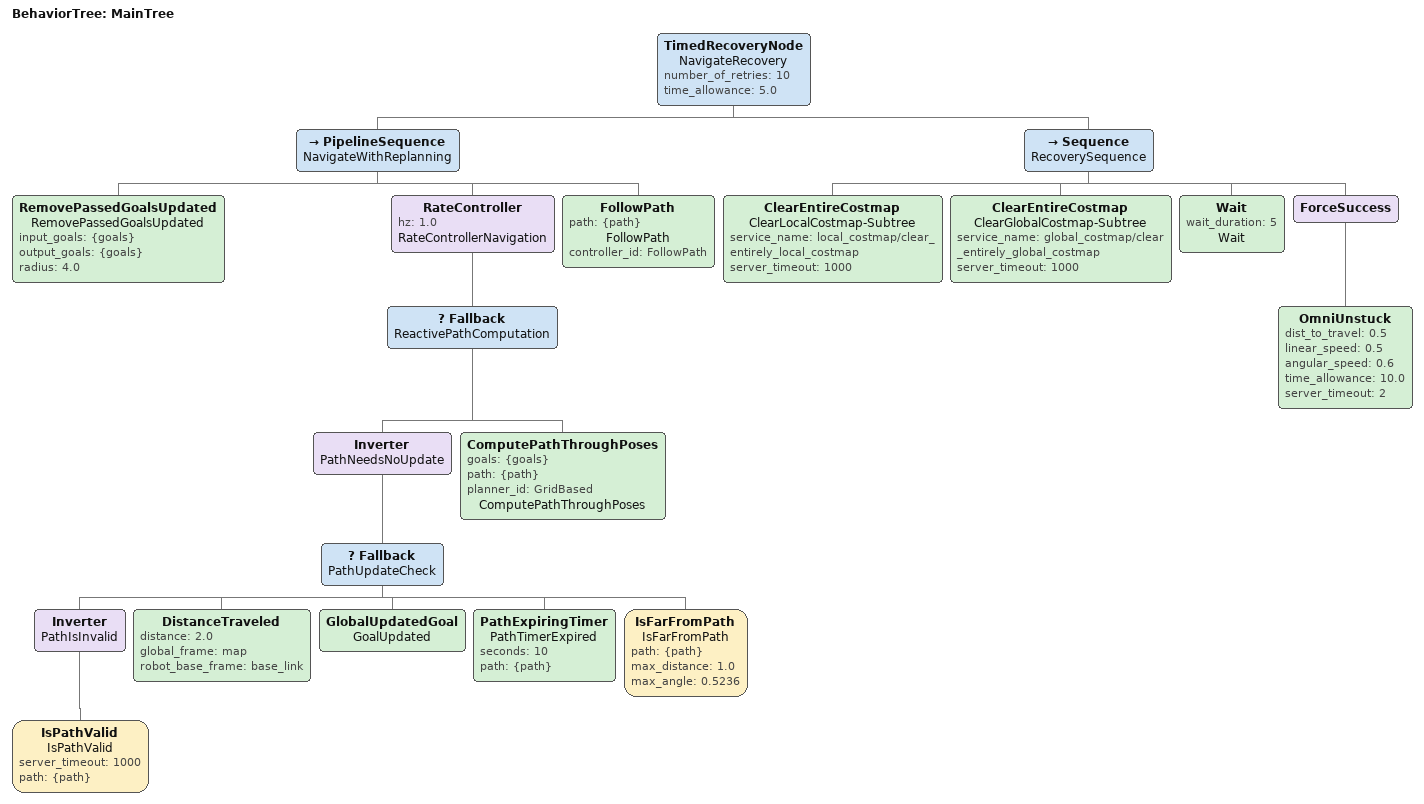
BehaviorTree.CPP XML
<?xml version="1.0" encoding="UTF-8"?>
<root BTCPP_format="3"
      main_tree_to_execute="MainTree">
  <BehaviorTree ID="MainTree">
    <!-- Navigate. If fail, recovery. If fail number_of_retries, fail everything (abort) -->
    <!-- This is a timed recovery node, it will reset the retry count if the first child (navigation) has been running for longer than the time_allowance period. -->
    <TimedRecoveryNode name="NavigateRecovery"
                  number_of_retries="10"
                  time_allowance="5.0">
      <PipelineSequence name="NavigateWithReplanning">
        <!-- Remove goals that are within R meters of vehicle: remember to update this parameter -->
        <!-- Updated version to handle different frame_id -->
        <RemovePassedGoalsUpdated name="RemovePassedGoalsUpdated"
                            input_goals="{goals}"
                            output_goals="{goals}"
                            radius="4.0"/>
        <!-- Only check if we need replanning every 0.5 second (or whatever the hz is) -->
        <!-- This rate controller can be removed if we want to check whenever possible -->
        <!-- If the rate is too high, IsPathValid does not have time to process path -->
        <RateController hz="1.0"
                        name="RateControllerNavigation">
          <Fallback name="ReactivePathComputation">
            <!-- This checks if path is valid, if goals have updated, or path is not updated -->
            <Inverter name="PathNeedsNoUpdate">
              <Fallback name="PathUpdateCheck">
                <Inverter name="PathIsInvalid">
                  <IsPathValid name="IsPathValid" server_timeout="1000" path="{path}"/>
                </Inverter>
                <DistanceTraveled distance="2.0" global_frame="map" robot_base_frame="base_link"/>
                <GlobalUpdatedGoal name="GoalUpdated"/>
                <PathExpiringTimer name="PathTimerExpired" seconds="10" path="{path}"/>
                <IsFarFromPath name="IsFarFromPath"
                              path="{path}"
                              max_distance="1.0"
                              max_angle="0.5236"/>
              </Fallback>
            </Inverter>
            <!-- Compute path only if path not valid, goals have been updated, or path is too old -->
            <ComputePathThroughPoses goals="{goals}"
                              path="{path}"
                              planner_id="GridBased"
                              name="ComputePathThroughPoses"/>
          </Fallback>
        </RateController>
        <!-- Follow path: fails if obstacle, activating recovery -->
        <FollowPath path="{path}"
                    name="FollowPath"
                    controller_id="FollowPath"/>
      </PipelineSequence>
      <!-- Recovery sequence: clear costmaps, then wait 2 seconds -->
      <Sequence name="RecoverySequence">
        <ClearEntireCostmap name="ClearLocalCostmap-Subtree"
                            service_name="local_costmap/clear_entirely_local_costmap"
                            server_timeout="1000"/>
        <ClearEntireCostmap name="ClearGlobalCostmap-Subtree"
                            service_name="global_costmap/clear_entirely_global_costmap"
                            server_timeout="1000"/>
        <Wait wait_duration="5"
              name="Wait"/>
        <!-- We force success on unstuck so we always retry the main loop -->
        <ForceSuccess>
          <OmniUnstuck dist_to_travel="0.5"
                  linear_speed="0.5"
                  angular_speed="0.6"
                  time_allowance="10.0"
                  server_timeout="2" />
        </ForceSuccess>
      </Sequence>
    </TimedRecoveryNode>
  </BehaviorTree>

</root>
